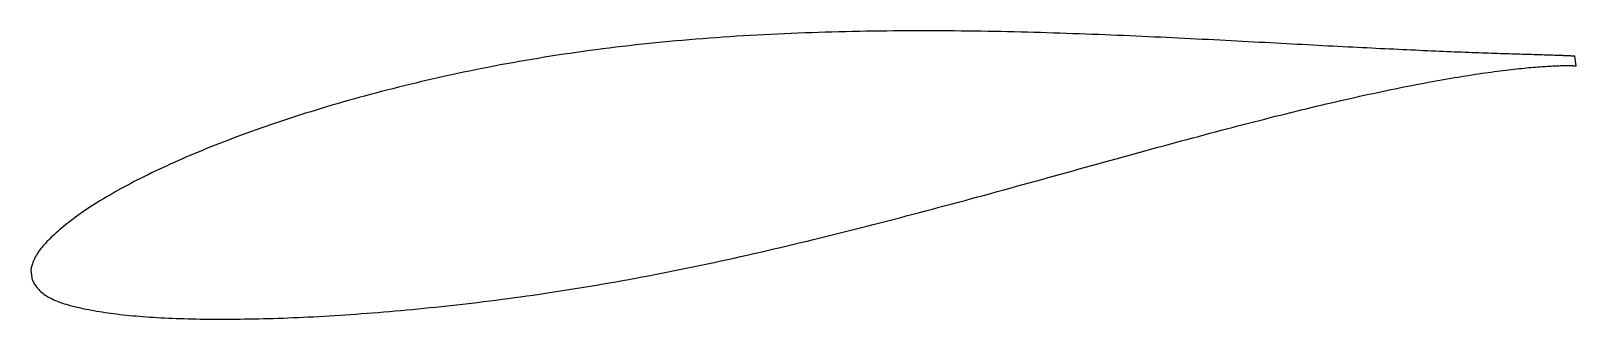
# Model space of a CAD drawing. Header units: metres. Extents: x -32.3 to 65.4, y -7.2 to 11.1.
import ezdxf

# ---------------------------------------------------------------- set-up
doc = ezdxf.new("R2010")
doc.units = ezdxf.units.M

msp = doc.modelspace()

# ---------------------------------------------------------------- linework, layer by layer
msp.add_lwpolyline([(65.351, 9.499), (65.349, 9.499), (65.343, 9.5), (65.334, 9.502), (65.32, 9.503), (65.303, 9.505), (65.282, 9.507), (65.257, 9.509), (65.228, 9.511), (65.196, 9.514), (65.159, 9.516), (65.119, 9.518), (65.075, 9.521), (65.028, 9.524), (64.976, 9.526), (64.921, 9.529), (64.862, 9.532), (64.799, 9.534), (64.733, 9.537), (64.663, 9.54), (64.589, 9.543), (64.511, 9.546), (64.429, 9.549), (64.344, 9.552), (64.255, 9.555), (64.163, 9.558), (64.066, 9.561), (63.966, 9.564), (63.863, 9.567), (63.755, 9.571), (63.644, 9.574), (63.529, 9.578), (63.411, 9.581), (63.289, 9.585), (63.163, 9.589), (63.034, 9.593), (62.901, 9.597), (62.764, 9.601), (62.624, 9.605), (62.48, 9.609), (62.333, 9.613), (62.182, 9.618), (62.027, 9.623), (61.869, 9.627), (61.707, 9.632), (61.542, 9.637), (61.374, 9.643), (61.201, 9.648), (61.026, 9.654), (60.846, 9.659), (60.664, 9.665), (60.477, 9.672), (60.288, 9.678), (60.095, 9.685), (59.898, 9.692), (59.698, 9.698), (59.495, 9.706), (59.289, 9.713), (59.078, 9.721), (58.865, 9.729), (58.648, 9.737), (58.428, 9.745), (58.205, 9.754), (57.978, 9.763), (57.748, 9.772), (57.515, 9.782), (57.279, 9.791), (57.039, 9.801), (56.797, 9.812), (56.551, 9.822), (56.301, 9.833), (56.049, 9.844), (55.794, 9.856), (55.535, 9.867), (55.274, 9.879), (55.009, 9.891), (54.741, 9.904), (54.471, 9.916), (54.197, 9.929), (53.92, 9.943), (53.64, 9.956), (53.358, 9.97), (53.072, 9.984), (52.784, 9.998), (52.492, 10.013), (52.198, 10.027), (51.901, 10.042), (51.601, 10.058), (51.299, 10.073), (50.994, 10.088), (50.686, 10.104), (50.375, 10.121), (50.061, 10.137), (49.745, 10.153), (49.426, 10.17), (49.105, 10.187), (48.781, 10.204), (48.454, 10.222), (48.125, 10.239), (47.794, 10.257), (47.46, 10.275), (47.123, 10.293), (46.784, 10.311), (46.443, 10.329), (46.099, 10.348), (45.753, 10.366), (45.405, 10.385), (45.054, 10.404), (44.701, 10.423), (44.346, 10.442), (43.988, 10.46), (43.629, 10.479), (43.267, 10.499), (42.903, 10.518), (42.537, 10.537), (42.169, 10.556), (41.799, 10.575), (41.427, 10.593), (41.053, 10.612), (40.677, 10.631), (40.299, 10.65), (39.919, 10.668), (39.537, 10.687), (39.154, 10.705), (38.769, 10.723), (38.382, 10.741), (37.993, 10.759), (37.603, 10.776), (37.211, 10.793), (36.817, 10.81), (36.422, 10.827), (36.025, 10.844), (35.627, 10.86), (35.227, 10.875), (34.825, 10.891), (34.423, 10.907), (34.018, 10.921), (33.613, 10.935), (33.206, 10.949), (32.798, 10.963), (32.389, 10.976), (31.978, 10.989), (31.566, 11.001), (31.153, 11.012), (30.739, 11.023), (30.324, 11.034), (29.908, 11.044), (29.49, 11.054), (29.072, 11.063), (28.653, 11.071), (28.233, 11.078), (27.812, 11.085), (27.39, 11.092), (26.967, 11.097), (26.543, 11.102), (26.119, 11.106), (25.694, 11.109), (25.269, 11.112), (24.842, 11.114), (24.415, 11.115), (23.988, 11.115), (23.56, 11.114), (23.131, 11.113), (22.702, 11.111), (22.273, 11.108), (21.843, 11.103), (21.413, 11.099), (20.982, 11.093), (20.551, 11.086), (20.12, 11.078), (19.689, 11.07), (19.257, 11.061), (18.826, 11.05), (18.394, 11.039), (17.962, 11.026), (17.53, 11.013), (17.098, 10.998), (16.666, 10.983), (16.234, 10.966), (15.802, 10.949), (15.37, 10.93), (14.939, 10.91), (14.507, 10.889), (14.076, 10.867), (13.645, 10.844), (13.215, 10.82), (12.785, 10.794), (12.355, 10.768), (11.925, 10.74), (11.496, 10.711), (11.068, 10.68), (10.639, 10.648), (10.212, 10.616), (9.785, 10.582), (9.359, 10.546), (8.933, 10.51), (8.508, 10.472), (8.083, 10.433), (7.66, 10.393), (7.237, 10.351), (6.815, 10.308), (6.394, 10.263), (5.974, 10.217), (5.554, 10.17), (5.136, 10.122), (4.719, 10.073), (4.302, 10.021), (3.887, 9.969), (3.473, 9.915), (3.059, 9.86), (2.647, 9.803), (2.236, 9.745), (1.827, 9.686), (1.418, 9.626), (1.011, 9.564), (0.605, 9.501), (0.201, 9.437), (-0.202, 9.371), (-0.604, 9.304), (-1.005, 9.236), (-1.404, 9.166), (-1.801, 9.095), (-2.197, 9.023), (-2.592, 8.95), (-2.984, 8.876), (-3.376, 8.8), (-3.765, 8.723), (-4.153, 8.645), (-4.54, 8.566), (-4.924, 8.485), (-5.307, 8.404), (-5.688, 8.322), (-6.068, 8.239), (-6.445, 8.154), (-6.821, 8.069), (-7.195, 7.983), (-7.567, 7.896), (-7.937, 7.807), (-8.305, 7.718), (-8.672, 7.629), (-9.036, 7.538), (-9.398, 7.447), (-9.758, 7.354), (-10.117, 7.262), (-10.473, 7.168), (-10.827, 7.074), (-11.178, 6.979), (-11.528, 6.883), (-11.876, 6.786), (-12.221, 6.689), (-12.564, 6.592), (-12.905, 6.493), (-13.243, 6.394), (-13.579, 6.294), (-13.913, 6.194), (-14.244, 6.093), (-14.573, 5.991), (-14.9, 5.889), (-15.224, 5.787), (-15.546, 5.683), (-15.865, 5.58), (-16.182, 5.476), (-16.496, 5.371), (-16.808, 5.266), (-17.117, 5.16), (-17.423, 5.055), (-17.727, 4.948), (-18.028, 4.841), (-18.327, 4.734), (-18.623, 4.626), (-18.916, 4.519), (-19.206, 4.411), (-19.494, 4.302), (-19.779, 4.194), (-20.061, 4.085), (-20.341, 3.976), (-20.617, 3.867), (-20.891, 3.757), (-21.162, 3.648), (-21.43, 3.538), (-21.695, 3.428), (-21.957, 3.318), (-22.216, 3.208), (-22.472, 3.098), (-22.725, 2.988), (-22.976, 2.877), (-23.223, 2.767), (-23.467, 2.657), (-23.708, 2.546), (-23.946, 2.436), (-24.181, 2.325), (-24.413, 2.215), (-24.642, 2.105), (-24.868, 1.995), (-25.09, 1.885), (-25.31, 1.775), (-25.526, 1.665), (-25.739, 1.555), (-25.949, 1.445), (-26.155, 1.336), (-26.358, 1.227), (-26.559, 1.118), (-26.755, 1.009), (-26.949, 0.9), (-27.139, 0.791), (-27.326, 0.683), (-27.509, 0.575), (-27.689, 0.467), (-27.866, 0.359), (-28.04, 0.251), (-28.21, 0.144), (-28.376, 0.037), (-28.54, -0.069), (-28.699, -0.175), (-28.856, -0.281), (-29.009, -0.386), (-29.159, -0.491), (-29.305, -0.595), (-29.447, -0.699), (-29.587, -0.801), (-29.723, -0.903), (-29.855, -1.005), (-29.984, -1.105), (-30.109, -1.205), (-30.231, -1.304), (-30.35, -1.402), (-30.465, -1.499), (-30.576, -1.595), (-30.684, -1.691), (-30.789, -1.785), (-30.89, -1.879), (-30.987, -1.972), (-31.081, -2.064), (-31.171, -2.155), (-31.258, -2.245), (-31.341, -2.335), (-31.421, -2.424), (-31.497, -2.512), (-31.569, -2.599), (-31.638, -2.686), (-31.703, -2.772), (-31.764, -2.857), (-31.822, -2.941), (-31.876, -3.024), (-31.927, -3.106), (-31.974, -3.188), (-32.017, -3.268), (-32.057, -3.346), (-32.094, -3.424), (-32.126, -3.499), (-32.156, -3.573), (-32.181, -3.645), (-32.204, -3.715), (-32.223, -3.781), (-32.238, -3.844), (-32.251, -3.902), (-32.26, -3.954), (-32.268, -3.998), (-32.272, -4.033), (-32.275, -4.055), (-32.188, -4.679), (-32.185, -4.683), (-32.178, -4.697), (-32.165, -4.72), (-32.147, -4.754), (-32.123, -4.8), (-32.095, -4.854), (-32.062, -4.912), (-32.025, -4.974), (-31.984, -5.037), (-31.938, -5.1), (-31.89, -5.163), (-31.837, -5.225), (-31.781, -5.287), (-31.722, -5.348), (-31.658, -5.407), (-31.592, -5.465), (-31.521, -5.522), (-31.447, -5.578), (-31.37, -5.632), (-31.289, -5.684), (-31.204, -5.736), (-31.116, -5.786), (-31.024, -5.835), (-30.929, -5.883), (-30.83, -5.929), (-30.728, -5.974), (-30.622, -6.018), (-30.513, -6.06), (-30.4, -6.102), (-30.284, -6.142), (-30.164, -6.181), (-30.04, -6.22), (-29.914, -6.257), (-29.783, -6.293), (-29.649, -6.329), (-29.512, -6.363), (-29.371, -6.397), (-29.227, -6.431), (-29.079, -6.464), (-28.928, -6.496), (-28.773, -6.527), (-28.614, -6.558), (-28.453, -6.589), (-28.287, -6.619), (-28.119, -6.648), (-27.947, -6.676), (-27.771, -6.704), (-27.593, -6.731), (-27.41, -6.758), (-27.225, -6.784), (-27.036, -6.808), (-26.844, -6.833), (-26.648, -6.856), (-26.45, -6.879), (-26.248, -6.9), (-26.043, -6.921), (-25.834, -6.941), (-25.622, -6.96), (-25.408, -6.978), (-25.19, -6.995), (-24.968, -7.012), (-24.744, -7.027), (-24.517, -7.042), (-24.286, -7.055), (-24.053, -7.068), (-23.816, -7.08), (-23.576, -7.091), (-23.333, -7.102), (-23.087, -7.111), (-22.839, -7.12), (-22.587, -7.128), (-22.332, -7.135), (-22.074, -7.141), (-21.814, -7.147), (-21.55, -7.151), (-21.284, -7.155), (-21.014, -7.158), (-20.742, -7.16), (-20.467, -7.161), (-20.189, -7.161), (-19.909, -7.161), (-19.625, -7.159), (-19.339, -7.157), (-19.05, -7.154), (-18.759, -7.15), (-18.465, -7.146), (-18.168, -7.14), (-17.868, -7.133), (-17.566, -7.126), (-17.262, -7.118), (-16.954, -7.109), (-16.645, -7.099), (-16.332, -7.088), (-16.018, -7.076), (-15.701, -7.063), (-15.381, -7.05), (-15.059, -7.035), (-14.735, -7.02), (-14.408, -7.003), (-14.079, -6.986), (-13.747, -6.968), (-13.414, -6.948), (-13.078, -6.928), (-12.74, -6.906), (-12.4, -6.884), (-12.057, -6.861), (-11.712, -6.837), (-11.366, -6.811), (-11.017, -6.785), (-10.666, -6.758), (-10.313, -6.73), (-9.958, -6.701), (-9.601, -6.67), (-9.242, -6.639), (-8.882, -6.607), (-8.519, -6.574), (-8.155, -6.539), (-7.788, -6.504), (-7.42, -6.467), (-7.05, -6.43), (-6.679, -6.392), (-6.305, -6.353), (-5.93, -6.312), (-5.553, -6.271), (-5.175, -6.229), (-4.795, -6.185), (-4.413, -6.141), (-4.03, -6.095), (-3.645, -6.048), (-3.259, -6), (-2.872, -5.951), (-2.483, -5.901), (-2.093, -5.85), (-1.701, -5.797), (-1.308, -5.743), (-0.914, -5.688), (-0.518, -5.632), (-0.122, -5.575), (0.276, -5.516), (0.675, -5.456), (1.075, -5.395), (1.476, -5.333), (1.879, -5.269), (2.282, -5.204), (2.686, -5.138), (3.092, -5.07), (3.498, -5.002), (3.905, -4.932), (4.313, -4.86), (4.722, -4.787), (5.131, -4.714), (5.542, -4.639), (5.953, -4.563), (6.364, -4.486), (6.777, -4.407), (7.19, -4.328), (7.604, -4.247), (8.018, -4.165), (8.433, -4.081), (8.849, -3.997), (9.265, -3.912), (9.681, -3.826), (10.098, -3.738), (10.515, -3.649), (10.933, -3.56), (11.351, -3.469), (11.769, -3.378), (12.188, -3.285), (12.607, -3.192), (13.026, -3.097), (13.446, -3.002), (13.865, -2.906), (14.285, -2.809), (14.705, -2.711), (15.124, -2.613), (15.544, -2.513), (15.964, -2.413), (16.384, -2.312), (16.804, -2.211), (17.224, -2.109), (17.644, -2.006), (18.063, -1.902), (18.483, -1.798), (18.902, -1.693), (19.321, -1.588), (19.74, -1.483), (20.159, -1.377), (20.577, -1.27), (20.995, -1.163), (21.413, -1.055), (21.83, -0.947), (22.247, -0.839), (22.663, -0.73), (23.079, -0.621), (23.494, -0.512), (23.909, -0.403), (24.323, -0.293), (24.737, -0.183), (25.15, -0.072), (25.563, 0.038), (25.974, 0.148), (26.385, 0.259), (26.796, 0.37), (27.205, 0.481), (27.614, 0.592), (28.022, 0.703), (28.429, 0.814), (28.835, 0.925), (29.24, 1.036), (29.644, 1.148), (30.048, 1.259), (30.45, 1.369), (30.851, 1.48), (31.252, 1.591), (31.651, 1.702), (32.049, 1.812), (32.446, 1.922), (32.841, 2.031), (33.236, 2.141), (33.629, 2.25), (34.021, 2.359), (34.412, 2.467), (34.802, 2.575), (35.19, 2.683), (35.577, 2.79), (35.962, 2.897), (36.346, 3.003), (36.729, 3.108), (37.11, 3.214), (37.489, 3.319), (37.867, 3.423), (38.244, 3.526), (38.619, 3.629), (38.992, 3.731), (39.364, 3.833), (39.734, 3.934), (40.102, 4.034), (40.469, 4.133), (40.834, 4.232), (41.197, 4.33), (41.559, 4.427), (41.918, 4.524), (42.276, 4.619), (42.632, 4.714), (42.986, 4.808), (43.338, 4.901), (43.688, 4.993), (44.037, 5.084), (44.383, 5.175), (44.727, 5.264), (45.069, 5.352), (45.409, 5.44), (45.747, 5.526), (46.083, 5.612), (46.417, 5.696), (46.749, 5.779), (47.078, 5.861), (47.405, 5.943), (47.73, 6.023), (48.053, 6.102), (48.373, 6.18), (48.692, 6.257), (49.007, 6.333), (49.321, 6.407), (49.632, 6.481), (49.941, 6.553), (50.247, 6.624), (50.551, 6.695), (50.852, 6.764), (51.151, 6.832), (51.447, 6.898), (51.741, 6.964), (52.032, 7.028), (52.321, 7.091), (52.607, 7.153), (52.89, 7.214), (53.171, 7.274), (53.449, 7.333), (53.725, 7.39), (53.997, 7.446), (54.267, 7.501), (54.534, 7.555), (54.799, 7.608), (55.06, 7.659), (55.319, 7.71), (55.575, 7.759), (55.828, 7.807), (56.078, 7.854), (56.326, 7.899), (56.57, 7.944), (56.811, 7.988), (57.05, 8.03), (57.285, 8.071), (57.518, 8.111), (57.747, 8.15), (57.974, 8.188), (58.197, 8.224), (58.417, 8.26), (58.635, 8.294), (58.849, 8.327), (59.06, 8.359), (59.268, 8.391), (59.472, 8.421), (59.674, 8.45), (59.872, 8.477), (60.067, 8.504), (60.259, 8.53), (60.447, 8.555), (60.633, 8.579), (60.815, 8.602), (60.994, 8.624), (61.169, 8.645), (61.341, 8.665), (61.51, 8.684), (61.675, 8.702), (61.837, 8.72), (61.996, 8.736), (62.151, 8.752), (62.303, 8.767), (62.451, 8.781), (62.596, 8.794), (62.738, 8.806), (62.876, 8.817), (63.01, 8.828), (63.141, 8.838), (63.269, 8.848), (63.393, 8.856), (63.513, 8.864), (63.63, 8.871), (63.743, 8.878), (63.853, 8.884), (63.959, 8.889), (64.062, 8.894), (64.161, 8.898), (64.256, 8.901), (64.348, 8.905), (64.436, 8.907), (64.52, 8.909), (64.601, 8.911), (64.678, 8.912), (64.752, 8.913), (64.821, 8.913), (64.888, 8.913), (64.95, 8.913), (65.009, 8.912), (65.064, 8.911), (65.115, 8.91), (65.162, 8.908), (65.206, 8.907), (65.246, 8.905), (65.282, 8.903), (65.315, 8.901), (65.343, 8.899), (65.368, 8.897), (65.389, 8.895), (65.407, 8.894), (65.42, 8.892), (65.43, 8.891), (65.436, 8.89), (65.438, 8.889)], close=True)

doc.saveas('drawing.dxf')
